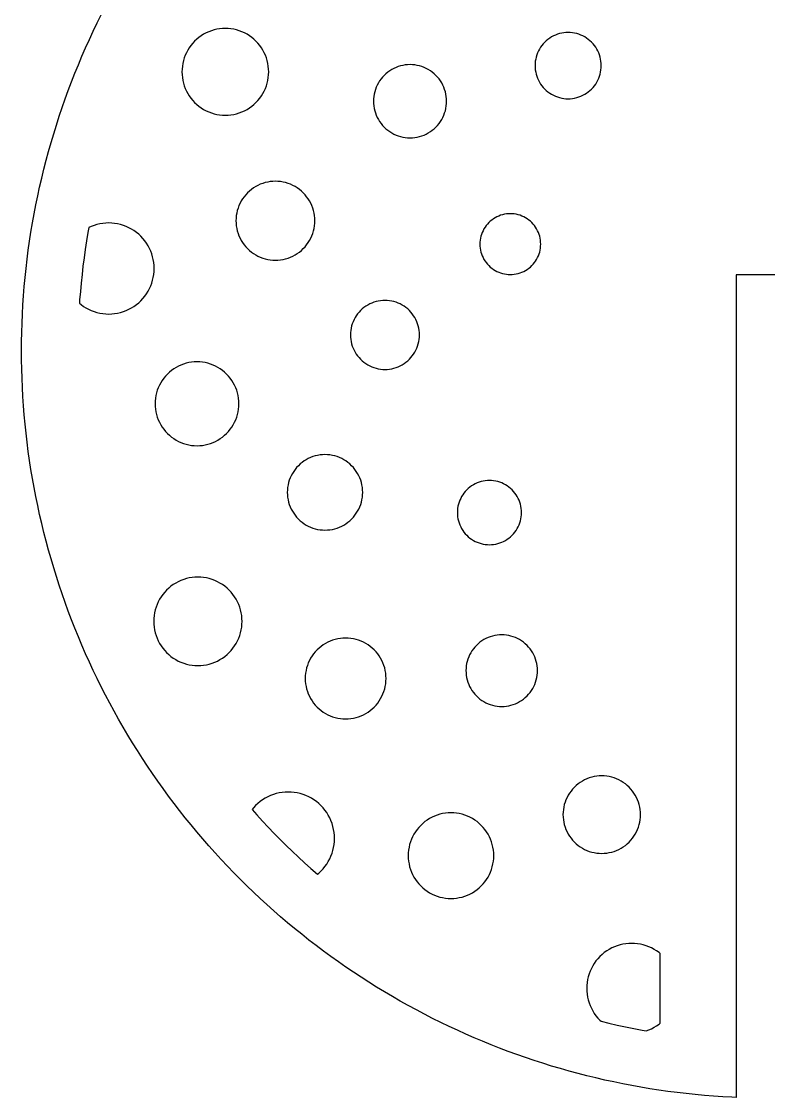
# Model space of a CAD drawing. Header units: millimetres. Extents: x -34 to 108, y -34 to 42.
# Drawn here: x 38.5 to 73, y -34.47 to 15.2 of the extents above; entities that cross this region are included whole.
import ezdxf

# ---------------------------------------------------------------- set-up
doc = ezdxf.new("R2010")
doc.units = ezdxf.units.MM
doc.layers.add('CUT', color=1, linetype='Continuous')

msp = doc.modelspace()

# ---------------------------------------------------------------- linework, layer by layer
at = {"layer": 'CUT'}
msp.add_lwpolyline([(74.5, 3.5), (71.5, 3.5), (71.5, -34.467), (71.307, -34.458), (70.884, -34.435), (70.462, -34.407), (70.04, -34.373), (69.618, -34.334), (69.197, -34.29), (68.777, -34.241), (68.357, -34.186), (67.938, -34.127), (67.519, -34.062), (67.102, -33.992), (66.685, -33.917), (66.269, -33.837), (65.855, -33.752), (65.441, -33.662), (65.028, -33.566), (64.617, -33.466), (64.207, -33.361), (63.798, -33.25), (63.391, -33.135), (62.985, -33.014), (62.581, -32.889), (62.178, -32.759), (61.777, -32.623), (61.377, -32.483), (60.98, -32.338), (60.584, -32.188), (60.19, -32.033), (59.797, -31.874), (59.407, -31.709), (59.019, -31.54), (58.633, -31.366), (58.249, -31.188), (57.868, -31.004), (57.488, -30.816), (57.111, -30.624), (56.737, -30.426), (56.365, -30.224), (55.995, -30.018), (55.628, -29.807), (55.263, -29.592), (54.902, -29.372), (54.543, -29.147), (54.186, -28.919), (53.833, -28.686), (53.482, -28.448), (53.135, -28.207), (52.79, -27.961), (52.448, -27.711), (52.11, -27.456), (51.775, -27.198), (51.442, -26.935), (51.113, -26.669), (50.788, -26.398), (50.466, -26.124), (50.147, -25.845), (49.831, -25.563), (49.519, -25.277), (49.211, -24.987), (48.906, -24.693), (48.605, -24.395), (48.307, -24.094), (48.013, -23.789), (47.723, -23.481), (47.437, -23.169), (47.155, -22.853), (46.876, -22.534), (46.602, -22.212), (46.331, -21.887), (46.065, -21.558), (45.802, -21.225), (45.544, -20.89), (45.289, -20.552), (45.039, -20.21), (44.793, -19.865), (44.552, -19.518), (44.314, -19.167), (44.081, -18.814), (43.853, -18.457), (43.628, -18.098), (43.408, -17.737), (43.193, -17.372), (42.982, -17.005), (42.776, -16.635), (42.574, -16.263), (42.376, -15.889), (42.184, -15.512), (41.996, -15.132), (41.812, -14.751), (41.634, -14.367), (41.46, -13.981), (41.291, -13.593), (41.126, -13.203), (40.967, -12.81), (40.812, -12.416), (40.662, -12.02), (40.517, -11.623), (40.377, -11.223), (40.241, -10.822), (40.111, -10.419), (39.986, -10.015), (39.865, -9.609), (39.75, -9.202), (39.639, -8.793), (39.534, -8.383), (39.434, -7.972), (39.338, -7.559), (39.248, -7.145), (39.163, -6.731), (39.083, -6.315), (39.008, -5.898), (38.938, -5.481), (38.873, -5.062), (38.814, -4.643), (38.759, -4.223), (38.71, -3.803), (38.666, -3.382), (38.627, -2.96), (38.593, -2.538), (38.565, -2.116), (38.542, -1.693), (38.523, -1.27), (38.51, -0.847), (38.503, -0.423), (38.5, 0), (38.503, 0.423), (38.51, 0.847), (38.523, 1.27), (38.542, 1.693), (38.565, 2.116), (38.593, 2.538), (38.627, 2.96), (38.666, 3.382), (38.71, 3.803), (38.759, 4.223), (38.814, 4.643), (38.873, 5.062), (38.938, 5.481), (39.008, 5.898), (39.083, 6.315), (39.163, 6.731), (39.248, 7.145), (39.338, 7.559), (39.434, 7.972), (39.534, 8.383), (39.639, 8.793), (39.75, 9.202), (39.865, 9.609), (39.986, 10.015), (40.111, 10.419), (40.241, 10.822), (40.377, 11.223), (40.517, 11.623), (40.662, 12.02), (40.812, 12.416), (40.967, 12.81), (41.126, 13.203), (41.291, 13.593), (41.46, 13.981), (41.634, 14.367), (41.812, 14.751), (41.996, 15.132), (42.184, 15.512)], dxfattribs=at)
for points in [[(49.848, 12.356), (49.878, 12.483), (49.899, 12.613), (49.912, 12.743), (49.916, 12.874), (49.912, 13.005), (49.899, 13.135), (49.878, 13.265), (49.848, 13.392), (49.81, 13.518), (49.764, 13.64), (49.71, 13.76), (49.648, 13.875), (49.579, 13.987), (49.502, 14.093), (49.419, 14.194), (49.33, 14.29), (49.234, 14.38), (49.133, 14.463), (49.026, 14.539), (48.915, 14.608), (48.799, 14.67), (48.68, 14.724), (48.557, 14.77), (48.432, 14.808), (48.304, 14.838), (48.175, 14.859), (48.045, 14.872), (47.914, 14.877), (47.783, 14.872), (47.652, 14.859), (47.523, 14.838), (47.395, 14.808), (47.27, 14.77), (47.147, 14.724), (47.028, 14.67), (46.912, 14.608), (46.801, 14.539), (46.694, 14.463), (46.593, 14.38), (46.497, 14.29), (46.408, 14.194), (46.325, 14.093), (46.248, 13.987), (46.179, 13.875), (46.117, 13.76), (46.063, 13.64), (46.017, 13.518), (45.979, 13.392), (45.949, 13.265), (45.928, 13.135), (45.915, 13.005), (45.911, 12.874), (45.915, 12.743), (45.928, 12.613), (45.949, 12.483), (45.979, 12.356), (46.017, 12.23), (46.063, 12.108), (46.117, 11.988), (46.179, 11.873), (46.248, 11.761), (46.325, 11.655), (46.408, 11.554), (46.497, 11.458), (46.593, 11.368), (46.694, 11.285), (46.801, 11.209), (46.912, 11.14), (47.028, 11.078), (47.147, 11.024), (47.27, 10.978), (47.395, 10.94), (47.523, 10.91), (47.652, 10.888), (47.783, 10.876), (47.914, 10.871), (48.045, 10.876), (48.175, 10.888), (48.304, 10.91), (48.432, 10.94), (48.557, 10.978), (48.68, 11.024), (48.799, 11.078), (48.915, 11.14), (49.026, 11.209), (49.133, 11.285), (49.234, 11.368), (49.33, 11.458), (49.419, 11.554), (49.502, 11.655), (49.579, 11.761), (49.648, 11.873), (49.71, 11.988), (49.764, 12.108), (49.81, 12.23), (49.848, 12.356)], [(65.223, 12.766), (65.246, 12.864), (65.262, 12.962), (65.272, 13.062), (65.276, 13.162), (65.272, 13.262), (65.262, 13.361), (65.246, 13.46), (65.223, 13.558), (65.194, 13.653), (65.159, 13.747), (65.118, 13.838), (65.071, 13.926), (65.018, 14.011), (64.96, 14.093), (64.896, 14.17), (64.828, 14.243), (64.755, 14.311), (64.677, 14.375), (64.596, 14.433), (64.511, 14.486), (64.423, 14.533), (64.332, 14.574), (64.238, 14.61), (64.142, 14.639), (64.045, 14.661), (63.946, 14.678), (63.847, 14.688), (63.747, 14.691), (63.647, 14.688), (63.547, 14.678), (63.448, 14.661), (63.351, 14.639), (63.255, 14.61), (63.162, 14.574), (63.07, 14.533), (62.982, 14.486), (62.897, 14.433), (62.816, 14.375), (62.739, 14.311), (62.666, 14.243), (62.597, 14.17), (62.534, 14.093), (62.475, 14.011), (62.423, 13.926), (62.375, 13.838), (62.334, 13.747), (62.299, 13.653), (62.27, 13.558), (62.247, 13.46), (62.231, 13.361), (62.221, 13.262), (62.218, 13.162), (62.221, 13.062), (62.231, 12.962), (62.247, 12.864), (62.27, 12.766), (62.299, 12.67), (62.334, 12.577), (62.375, 12.486), (62.423, 12.397), (62.475, 12.313), (62.534, 12.231), (62.597, 12.154), (62.666, 12.081), (62.739, 12.012), (62.816, 11.949), (62.897, 11.891), (62.982, 11.838), (63.07, 11.791), (63.162, 11.749), (63.255, 11.714), (63.351, 11.685), (63.448, 11.662), (63.547, 11.646), (63.647, 11.636), (63.747, 11.633), (63.847, 11.636), (63.946, 11.646), (64.045, 11.662), (64.142, 11.685), (64.238, 11.714), (64.332, 11.749), (64.423, 11.791), (64.511, 11.838), (64.596, 11.891), (64.677, 11.949), (64.755, 12.012), (64.828, 12.081), (64.896, 12.154), (64.96, 12.231), (65.018, 12.313), (65.071, 12.397), (65.118, 12.486), (65.159, 12.577), (65.194, 12.67), (65.223, 12.766)], [(58.043, 10.976), (58.075, 11.082), (58.1, 11.19), (58.118, 11.299), (58.129, 11.409), (58.133, 11.519), (58.129, 11.629), (58.118, 11.739), (58.1, 11.848), (58.075, 11.956), (58.043, 12.062), (58.004, 12.165), (57.959, 12.266), (57.907, 12.363), (57.848, 12.457), (57.784, 12.547), (57.714, 12.632), (57.638, 12.713), (57.558, 12.789), (57.472, 12.859), (57.382, 12.923), (57.289, 12.981), (57.191, 13.033), (57.09, 13.079), (56.987, 13.118), (56.881, 13.15), (56.774, 13.175), (56.665, 13.193), (56.555, 13.204), (56.444, 13.208), (56.334, 13.204), (56.224, 13.193), (56.115, 13.175), (56.007, 13.15), (55.902, 13.118), (55.798, 13.079), (55.697, 13.033), (55.6, 12.981), (55.506, 12.923), (55.416, 12.859), (55.331, 12.789), (55.25, 12.713), (55.175, 12.632), (55.105, 12.547), (55.04, 12.457), (54.982, 12.363), (54.93, 12.266), (54.884, 12.165), (54.845, 12.062), (54.813, 11.956), (54.788, 11.848), (54.77, 11.739), (54.759, 11.629), (54.756, 11.519), (54.759, 11.409), (54.77, 11.299), (54.788, 11.19), (54.813, 11.082), (54.845, 10.976), (54.884, 10.873), (54.93, 10.772), (54.982, 10.675), (55.04, 10.581), (55.105, 10.491), (55.175, 10.406), (55.25, 10.325), (55.331, 10.25), (55.416, 10.179), (55.506, 10.115), (55.6, 10.057), (55.697, 10.005), (55.798, 9.959), (55.902, 9.92), (56.007, 9.888), (56.115, 9.863), (56.224, 9.845), (56.334, 9.834), (56.444, 9.831), (56.555, 9.834), (56.665, 9.845), (56.774, 9.863), (56.881, 9.888), (56.987, 9.92), (57.09, 9.959), (57.191, 10.005), (57.289, 10.057), (57.382, 10.115), (57.472, 10.179), (57.558, 10.25), (57.638, 10.325), (57.714, 10.406), (57.784, 10.491), (57.848, 10.581), (57.907, 10.675), (57.959, 10.772), (58.004, 10.873), (58.043, 10.976)], [(51.95, 5.418), (51.985, 5.532), (52.012, 5.648), (52.031, 5.766), (52.043, 5.884), (52.047, 6.003), (52.043, 6.122), (52.031, 6.241), (52.012, 6.358), (51.985, 6.474), (51.95, 6.589), (51.908, 6.7), (51.859, 6.809), (51.803, 6.914), (51.74, 7.015), (51.67, 7.112), (51.595, 7.204), (51.513, 7.291), (51.426, 7.372), (51.334, 7.448), (51.237, 7.517), (51.136, 7.58), (51.031, 7.636), (50.923, 7.685), (50.811, 7.727), (50.697, 7.762), (50.581, 7.789), (50.464, 7.809), (50.345, 7.82), (50.226, 7.824), (50.107, 7.82), (49.988, 7.809), (49.871, 7.789), (49.755, 7.762), (49.641, 7.727), (49.529, 7.685), (49.42, 7.636), (49.315, 7.58), (49.214, 7.517), (49.117, 7.448), (49.025, 7.372), (48.938, 7.291), (48.857, 7.204), (48.781, 7.112), (48.712, 7.015), (48.649, 6.914), (48.593, 6.809), (48.544, 6.7), (48.502, 6.589), (48.467, 6.474), (48.44, 6.358), (48.421, 6.241), (48.409, 6.122), (48.405, 6.003), (48.409, 5.884), (48.421, 5.766), (48.44, 5.648), (48.467, 5.532), (48.502, 5.418), (48.544, 5.306), (48.593, 5.198), (48.649, 5.093), (48.712, 4.992), (48.781, 4.895), (48.857, 4.803), (48.938, 4.716), (49.025, 4.634), (49.117, 4.559), (49.214, 4.489), (49.315, 4.426), (49.42, 4.37), (49.529, 4.321), (49.641, 4.279), (49.755, 4.244), (49.871, 4.217), (49.988, 4.198), (50.107, 4.186), (50.226, 4.182), (50.345, 4.186), (50.464, 4.198), (50.581, 4.217), (50.697, 4.244), (50.811, 4.279), (50.923, 4.321), (51.031, 4.37), (51.136, 4.426), (51.237, 4.489), (51.334, 4.559), (51.426, 4.634), (51.513, 4.716), (51.595, 4.803), (51.67, 4.895), (51.74, 4.992), (51.803, 5.093), (51.859, 5.198), (51.908, 5.306), (51.95, 5.418)], [(62.432, 4.559), (62.453, 4.648), (62.468, 4.739), (62.477, 4.83), (62.48, 4.922), (62.477, 5.014), (62.468, 5.105), (62.453, 5.196), (62.432, 5.285), (62.406, 5.373), (62.373, 5.459), (62.335, 5.543), (62.292, 5.624), (62.243, 5.702), (62.19, 5.777), (62.132, 5.848), (62.069, 5.915), (62.002, 5.978), (61.931, 6.036), (61.856, 6.09), (61.778, 6.138), (61.697, 6.181), (61.613, 6.219), (61.527, 6.252), (61.439, 6.278), (61.35, 6.299), (61.259, 6.314), (61.168, 6.323), (61.076, 6.326), (60.984, 6.323), (60.893, 6.314), (60.802, 6.299), (60.713, 6.278), (60.625, 6.252), (60.539, 6.219), (60.455, 6.181), (60.374, 6.138), (60.296, 6.09), (60.221, 6.036), (60.15, 5.978), (60.083, 5.915), (60.02, 5.848), (59.962, 5.777), (59.908, 5.702), (59.86, 5.624), (59.817, 5.543), (59.779, 5.459), (59.746, 5.373), (59.72, 5.285), (59.699, 5.196), (59.684, 5.105), (59.675, 5.014), (59.672, 4.922), (59.675, 4.83), (59.684, 4.739), (59.699, 4.648), (59.72, 4.559), (59.746, 4.471), (59.779, 4.385), (59.817, 4.301), (59.86, 4.22), (59.908, 4.142), (59.962, 4.067), (60.02, 3.996), (60.083, 3.929), (60.15, 3.866), (60.221, 3.808), (60.296, 3.755), (60.374, 3.706), (60.455, 3.663), (60.539, 3.625), (60.625, 3.593), (60.713, 3.566), (60.802, 3.545), (60.893, 3.53), (60.984, 3.521), (61.076, 3.518), (61.168, 3.521), (61.259, 3.53), (61.35, 3.545), (61.439, 3.566), (61.527, 3.593), (61.613, 3.625), (61.697, 3.663), (61.778, 3.706), (61.856, 3.755), (61.931, 3.808), (62.002, 3.866), (62.069, 3.929), (62.132, 3.996), (62.19, 4.067), (62.243, 4.142), (62.292, 4.22), (62.335, 4.301), (62.373, 4.385), (62.406, 4.471), (62.432, 4.559)], [(44.557, 3.254), (44.588, 3.388), (44.611, 3.523), (44.624, 3.66), (44.629, 3.798), (44.624, 3.935), (44.611, 4.072), (44.588, 4.208), (44.557, 4.341), (44.517, 4.473), (44.469, 4.602), (44.412, 4.727), (44.347, 4.848), (44.274, 4.965), (44.194, 5.077), (44.107, 5.183), (44.013, 5.283), (43.913, 5.377), (43.807, 5.464), (43.695, 5.545), (43.578, 5.617), (43.457, 5.682), (43.332, 5.739), (43.203, 5.787), (43.071, 5.827), (42.937, 5.858), (42.802, 5.881), (42.665, 5.894), (42.528, 5.899), (42.39, 5.894), (42.253, 5.881), (42.118, 5.858), (41.984, 5.827), (41.852, 5.787), (41.724, 5.739), (41.612, 5.688), (41.57, 5.454), (41.505, 5.068), (41.445, 4.681), (41.39, 4.293), (41.34, 3.905), (41.294, 3.516), (41.254, 3.127), (41.218, 2.737), (41.186, 2.347), (41.176, 2.191), (41.249, 2.131), (41.36, 2.051), (41.477, 1.978), (41.598, 1.913), (41.724, 1.857), (41.852, 1.808), (41.984, 1.768), (42.118, 1.737), (42.253, 1.715), (42.39, 1.701), (42.528, 1.697), (42.665, 1.701), (42.802, 1.715), (42.937, 1.737), (43.071, 1.768), (43.203, 1.808), (43.332, 1.857), (43.457, 1.913), (43.578, 1.978), (43.695, 2.051), (43.807, 2.131), (43.913, 2.218), (44.013, 2.312), (44.107, 2.412), (44.194, 2.519), (44.274, 2.631), (44.347, 2.747), (44.412, 2.869), (44.469, 2.994), (44.517, 3.122), (44.557, 3.254)], [(56.825, 0.32), (56.848, 0.422), (56.865, 0.525), (56.875, 0.628), (56.879, 0.733), (56.875, 0.837), (56.865, 0.94), (56.848, 1.043), (56.825, 1.145), (56.794, 1.245), (56.758, 1.342), (56.715, 1.437), (56.665, 1.529), (56.61, 1.618), (56.55, 1.702), (56.484, 1.783), (56.412, 1.859), (56.336, 1.93), (56.256, 1.996), (56.171, 2.057), (56.082, 2.112), (55.99, 2.161), (55.895, 2.204), (55.798, 2.241), (55.698, 2.271), (55.597, 2.295), (55.494, 2.312), (55.39, 2.322), (55.286, 2.326), (55.182, 2.322), (55.078, 2.312), (54.975, 2.295), (54.873, 2.271), (54.774, 2.241), (54.676, 2.204), (54.581, 2.161), (54.489, 2.112), (54.401, 2.057), (54.316, 1.996), (54.235, 1.93), (54.159, 1.859), (54.088, 1.783), (54.022, 1.702), (53.961, 1.618), (53.906, 1.529), (53.857, 1.437), (53.814, 1.342), (53.777, 1.245), (53.747, 1.145), (53.723, 1.043), (53.706, 0.94), (53.696, 0.837), (53.693, 0.733), (53.696, 0.628), (53.706, 0.525), (53.723, 0.422), (53.747, 0.32), (53.777, 0.22), (53.814, 0.123), (53.857, 0.028), (53.906, -0.064), (53.961, -0.153), (54.022, -0.237), (54.088, -0.318), (54.159, -0.394), (54.235, -0.465), (54.316, -0.531), (54.401, -0.592), (54.489, -0.647), (54.581, -0.696), (54.676, -0.739), (54.774, -0.776), (54.873, -0.806), (54.975, -0.83), (55.078, -0.847), (55.182, -0.857), (55.286, -0.861), (55.39, -0.857), (55.494, -0.847), (55.597, -0.83), (55.698, -0.806), (55.798, -0.776), (55.895, -0.739), (55.99, -0.696), (56.082, -0.647), (56.171, -0.592), (56.256, -0.531), (56.336, -0.465), (56.412, -0.394), (56.484, -0.318), (56.55, -0.237), (56.61, -0.153), (56.665, -0.064), (56.715, 0.028), (56.758, 0.123), (56.794, 0.22), (56.825, 0.32)], [(48.44, -3.069), (48.477, -2.947), (48.505, -2.824), (48.526, -2.699), (48.539, -2.573), (48.543, -2.446), (48.539, -2.32), (48.526, -2.193), (48.505, -2.068), (48.477, -1.945), (48.44, -1.824), (48.395, -1.705), (48.343, -1.59), (48.283, -1.478), (48.216, -1.37), (48.142, -1.267), (48.062, -1.169), (47.975, -1.077), (47.883, -0.99), (47.785, -0.91), (47.682, -0.836), (47.574, -0.769), (47.463, -0.709), (47.347, -0.657), (47.229, -0.612), (47.107, -0.576), (46.984, -0.547), (46.859, -0.526), (46.733, -0.514), (46.606, -0.51), (46.479, -0.514), (46.353, -0.526), (46.228, -0.547), (46.105, -0.576), (45.984, -0.612), (45.865, -0.657), (45.75, -0.709), (45.638, -0.769), (45.53, -0.836), (45.427, -0.91), (45.329, -0.99), (45.237, -1.077), (45.15, -1.169), (45.07, -1.267), (44.996, -1.37), (44.929, -1.478), (44.869, -1.59), (44.817, -1.705), (44.772, -1.824), (44.736, -1.945), (44.707, -2.068), (44.686, -2.193), (44.674, -2.32), (44.67, -2.446), (44.674, -2.573), (44.686, -2.699), (44.707, -2.824), (44.736, -2.947), (44.772, -3.069), (44.817, -3.187), (44.869, -3.303), (44.929, -3.414), (44.996, -3.522), (45.07, -3.625), (45.15, -3.723), (45.237, -3.816), (45.329, -3.902), (45.427, -3.983), (45.53, -4.056), (45.638, -4.123), (45.75, -4.183), (45.865, -4.235), (45.984, -4.28), (46.105, -4.317), (46.228, -4.346), (46.353, -4.366), (46.479, -4.379), (46.606, -4.383), (46.733, -4.379), (46.859, -4.366), (46.984, -4.346), (47.107, -4.317), (47.229, -4.28), (47.347, -4.235), (47.463, -4.183), (47.574, -4.123), (47.682, -4.056), (47.785, -3.983), (47.883, -3.902), (47.975, -3.816), (48.062, -3.723), (48.142, -3.625), (48.216, -3.522), (48.283, -3.414), (48.343, -3.303), (48.395, -3.187), (48.44, -3.069)], [(54.165, -7.094), (54.198, -6.985), (54.224, -6.874), (54.243, -6.762), (54.254, -6.648), (54.258, -6.535), (54.254, -6.421), (54.243, -6.307), (54.224, -6.195), (54.198, -6.084), (54.165, -5.975), (54.125, -5.868), (54.078, -5.765), (54.025, -5.664), (53.964, -5.568), (53.898, -5.475), (53.826, -5.387), (53.748, -5.304), (53.665, -5.226), (53.577, -5.154), (53.484, -5.087), (53.387, -5.027), (53.287, -4.973), (53.183, -4.926), (53.077, -4.886), (52.968, -4.853), (52.857, -4.827), (52.744, -4.809), (52.631, -4.798), (52.517, -4.794), (52.403, -4.798), (52.29, -4.809), (52.178, -4.827), (52.067, -4.853), (51.958, -4.886), (51.851, -4.926), (51.747, -4.973), (51.647, -5.027), (51.55, -5.087), (51.457, -5.154), (51.369, -5.226), (51.286, -5.304), (51.208, -5.387), (51.136, -5.475), (51.07, -5.568), (51.01, -5.664), (50.956, -5.765), (50.909, -5.868), (50.869, -5.975), (50.836, -6.084), (50.81, -6.195), (50.791, -6.307), (50.78, -6.421), (50.776, -6.535), (50.78, -6.648), (50.791, -6.762), (50.81, -6.874), (50.836, -6.985), (50.869, -7.094), (50.909, -7.201), (50.956, -7.304), (51.01, -7.405), (51.07, -7.502), (51.136, -7.594), (51.208, -7.682), (51.286, -7.765), (51.369, -7.843), (51.457, -7.916), (51.55, -7.982), (51.647, -8.042), (51.747, -8.096), (51.851, -8.143), (51.958, -8.183), (52.067, -8.216), (52.178, -8.242), (52.29, -8.26), (52.403, -8.271), (52.517, -8.275), (52.631, -8.271), (52.744, -8.26), (52.857, -8.242), (52.968, -8.216), (53.077, -8.183), (53.183, -8.143), (53.287, -8.096), (53.387, -8.042), (53.484, -7.982), (53.577, -7.916), (53.665, -7.843), (53.748, -7.765), (53.826, -7.682), (53.898, -7.594), (53.964, -7.502), (54.025, -7.405), (54.078, -7.304), (54.125, -7.201), (54.165, -7.094)], [(61.544, -7.852), (61.566, -7.758), (61.582, -7.662), (61.591, -7.566), (61.594, -7.469), (61.591, -7.372), (61.582, -7.275), (61.566, -7.18), (61.544, -7.085), (61.516, -6.992), (61.481, -6.902), (61.441, -6.813), (61.396, -6.728), (61.345, -6.645), (61.288, -6.566), (61.226, -6.492), (61.16, -6.421), (61.089, -6.354), (61.014, -6.293), (60.936, -6.236), (60.853, -6.185), (60.768, -6.139), (60.679, -6.099), (60.589, -6.065), (60.496, -6.037), (60.401, -6.015), (60.306, -5.999), (60.209, -5.99), (60.112, -5.987), (60.015, -5.99), (59.919, -5.999), (59.823, -6.015), (59.729, -6.037), (59.636, -6.065), (59.545, -6.099), (59.457, -6.139), (59.371, -6.185), (59.289, -6.236), (59.21, -6.293), (59.135, -6.354), (59.064, -6.421), (58.998, -6.492), (58.936, -6.566), (58.88, -6.645), (58.829, -6.728), (58.783, -6.813), (58.743, -6.902), (58.709, -6.992), (58.68, -7.085), (58.658, -7.18), (58.643, -7.275), (58.633, -7.372), (58.63, -7.469), (58.633, -7.566), (58.643, -7.662), (58.658, -7.758), (58.68, -7.852), (58.709, -7.945), (58.743, -8.036), (58.783, -8.124), (58.829, -8.21), (58.88, -8.292), (58.936, -8.371), (58.998, -8.446), (59.064, -8.517), (59.135, -8.583), (59.21, -8.645), (59.289, -8.701), (59.371, -8.752), (59.457, -8.798), (59.545, -8.838), (59.636, -8.872), (59.729, -8.9), (59.823, -8.922), (59.919, -8.938), (60.015, -8.948), (60.112, -8.951), (60.209, -8.948), (60.306, -8.938), (60.401, -8.922), (60.496, -8.9), (60.589, -8.872), (60.679, -8.838), (60.768, -8.798), (60.853, -8.752), (60.936, -8.701), (61.014, -8.645), (61.089, -8.583), (61.16, -8.517), (61.226, -8.446), (61.288, -8.371), (61.345, -8.292), (61.396, -8.21), (61.441, -8.124), (61.481, -8.036), (61.516, -7.945), (61.544, -7.852)], [(48.617, -13.018), (48.647, -12.888), (48.669, -12.756), (48.682, -12.623), (48.686, -12.49), (48.682, -12.356), (48.669, -12.223), (48.647, -12.092), (48.617, -11.962), (48.578, -11.834), (48.531, -11.709), (48.476, -11.587), (48.413, -11.47), (48.342, -11.356), (48.265, -11.248), (48.18, -11.144), (48.089, -11.047), (47.991, -10.956), (47.888, -10.871), (47.779, -10.793), (47.666, -10.723), (47.548, -10.66), (47.427, -10.605), (47.302, -10.558), (47.174, -10.519), (47.044, -10.488), (46.912, -10.467), (46.779, -10.454), (46.646, -10.449), (46.512, -10.454), (46.379, -10.467), (46.248, -10.488), (46.118, -10.519), (45.99, -10.558), (45.865, -10.605), (45.743, -10.66), (45.626, -10.723), (45.512, -10.793), (45.404, -10.871), (45.3, -10.956), (45.203, -11.047), (45.112, -11.144), (45.027, -11.248), (44.949, -11.356), (44.879, -11.47), (44.816, -11.587), (44.761, -11.709), (44.714, -11.834), (44.675, -11.962), (44.644, -12.092), (44.623, -12.223), (44.61, -12.356), (44.605, -12.49), (44.61, -12.623), (44.623, -12.756), (44.644, -12.888), (44.675, -13.018), (44.714, -13.146), (44.761, -13.271), (44.816, -13.392), (44.879, -13.51), (44.949, -13.623), (45.027, -13.732), (45.112, -13.835), (45.203, -13.933), (45.3, -14.024), (45.404, -14.109), (45.512, -14.186), (45.626, -14.257), (45.743, -14.32), (45.865, -14.375), (45.99, -14.422), (46.118, -14.461), (46.248, -14.491), (46.379, -14.513), (46.512, -14.526), (46.646, -14.53), (46.779, -14.526), (46.912, -14.513), (47.044, -14.491), (47.174, -14.461), (47.302, -14.422), (47.427, -14.375), (47.548, -14.32), (47.666, -14.257), (47.779, -14.186), (47.888, -14.109), (47.991, -14.024), (48.089, -13.933), (48.18, -13.835), (48.265, -13.732), (48.342, -13.623), (48.413, -13.51), (48.476, -13.392), (48.531, -13.271), (48.578, -13.146), (48.617, -13.018)], [(55.273, -15.608), (55.3, -15.489), (55.32, -15.368), (55.332, -15.247), (55.336, -15.125), (55.332, -15.003), (55.32, -14.881), (55.3, -14.761), (55.273, -14.642), (55.237, -14.525), (55.194, -14.411), (55.144, -14.3), (55.086, -14.192), (55.022, -14.088), (54.951, -13.989), (54.873, -13.895), (54.79, -13.805), (54.701, -13.722), (54.606, -13.645), (54.507, -13.573), (54.403, -13.509), (54.296, -13.451), (54.184, -13.401), (54.07, -13.358), (53.953, -13.323), (53.834, -13.295), (53.714, -13.275), (53.592, -13.263), (53.47, -13.259), (53.348, -13.263), (53.227, -13.275), (53.106, -13.295), (52.987, -13.323), (52.871, -13.358), (52.756, -13.401), (52.645, -13.451), (52.537, -13.509), (52.434, -13.573), (52.334, -13.645), (52.24, -13.722), (52.151, -13.805), (52.067, -13.895), (51.99, -13.989), (51.919, -14.088), (51.854, -14.192), (51.797, -14.3), (51.746, -14.411), (51.703, -14.525), (51.668, -14.642), (51.64, -14.761), (51.62, -14.881), (51.608, -15.003), (51.604, -15.125), (51.608, -15.247), (51.62, -15.368), (51.64, -15.489), (51.668, -15.608), (51.703, -15.725), (51.746, -15.839), (51.797, -15.95), (51.854, -16.058), (51.919, -16.162), (51.99, -16.261), (52.067, -16.355), (52.151, -16.444), (52.24, -16.528), (52.334, -16.605), (52.434, -16.676), (52.537, -16.741), (52.645, -16.798), (52.756, -16.849), (52.871, -16.892), (52.987, -16.927), (53.106, -16.955), (53.227, -16.975), (53.348, -16.987), (53.47, -16.991), (53.592, -16.987), (53.714, -16.975), (53.834, -16.955), (53.953, -16.927), (54.07, -16.892), (54.184, -16.849), (54.296, -16.798), (54.403, -16.741), (54.507, -16.676), (54.606, -16.605), (54.701, -16.528), (54.79, -16.444), (54.873, -16.355), (54.951, -16.261), (55.022, -16.162), (55.086, -16.058), (55.144, -15.95), (55.194, -15.839), (55.237, -15.725), (55.273, -15.608)], [(62.275, -15.192), (62.299, -15.087), (62.317, -14.98), (62.327, -14.873), (62.331, -14.765), (62.327, -14.657), (62.317, -14.549), (62.299, -14.442), (62.275, -14.337), (62.243, -14.234), (62.205, -14.133), (62.16, -14.034), (62.11, -13.939), (62.052, -13.847), (61.989, -13.759), (61.921, -13.676), (61.847, -13.597), (61.768, -13.523), (61.685, -13.454), (61.597, -13.391), (61.505, -13.334), (61.41, -13.283), (61.311, -13.239), (61.21, -13.2), (61.107, -13.169), (61.001, -13.145), (60.895, -13.127), (60.787, -13.116), (60.679, -13.113), (60.571, -13.116), (60.463, -13.127), (60.357, -13.145), (60.252, -13.169), (60.148, -13.2), (60.047, -13.239), (59.948, -13.283), (59.853, -13.334), (59.761, -13.391), (59.673, -13.454), (59.59, -13.523), (59.511, -13.597), (59.437, -13.676), (59.369, -13.759), (59.306, -13.847), (59.249, -13.939), (59.198, -14.034), (59.153, -14.133), (59.115, -14.234), (59.084, -14.337), (59.059, -14.442), (59.041, -14.549), (59.031, -14.657), (59.027, -14.765), (59.031, -14.873), (59.041, -14.98), (59.059, -15.087), (59.084, -15.192), (59.115, -15.296), (59.153, -15.397), (59.198, -15.495), (59.249, -15.591), (59.306, -15.682), (59.369, -15.77), (59.437, -15.854), (59.511, -15.933), (59.59, -16.007), (59.673, -16.075), (59.761, -16.138), (59.853, -16.195), (59.948, -16.246), (60.047, -16.291), (60.148, -16.329), (60.252, -16.36), (60.357, -16.385), (60.463, -16.402), (60.571, -16.413), (60.679, -16.416), (60.787, -16.413), (60.895, -16.402), (61.001, -16.385), (61.107, -16.36), (61.21, -16.329), (61.311, -16.291), (61.41, -16.246), (61.505, -16.195), (61.597, -16.138), (61.685, -16.075), (61.768, -16.007), (61.847, -15.933), (61.921, -15.854), (61.989, -15.77), (62.052, -15.682), (62.11, -15.591), (62.16, -15.495), (62.205, -15.397), (62.243, -15.296), (62.275, -15.192)], [(67.028, -21.874), (67.054, -21.76), (67.073, -21.644), (67.085, -21.528), (67.089, -21.411), (67.085, -21.294), (67.073, -21.177), (67.054, -21.061), (67.028, -20.947), (66.994, -20.835), (66.952, -20.726), (66.904, -20.619), (66.849, -20.516), (66.787, -20.416), (66.719, -20.321), (66.645, -20.231), (66.565, -20.145), (66.479, -20.065), (66.389, -19.991), (66.293, -19.923), (66.194, -19.861), (66.091, -19.806), (65.984, -19.757), (65.874, -19.716), (65.762, -19.682), (65.648, -19.655), (65.533, -19.636), (65.416, -19.625), (65.299, -19.621), (65.182, -19.625), (65.065, -19.636), (64.95, -19.655), (64.836, -19.682), (64.724, -19.716), (64.614, -19.757), (64.507, -19.806), (64.404, -19.861), (64.305, -19.923), (64.21, -19.991), (64.119, -20.065), (64.034, -20.145), (63.954, -20.231), (63.879, -20.321), (63.811, -20.416), (63.749, -20.516), (63.694, -20.619), (63.646, -20.726), (63.604, -20.835), (63.57, -20.947), (63.544, -21.061), (63.525, -21.177), (63.513, -21.294), (63.509, -21.411), (63.513, -21.528), (63.525, -21.644), (63.544, -21.76), (63.57, -21.874), (63.604, -21.986), (63.646, -22.096), (63.694, -22.202), (63.749, -22.305), (63.811, -22.405), (63.879, -22.5), (63.954, -22.591), (64.034, -22.676), (64.119, -22.756), (64.21, -22.83), (64.305, -22.899), (64.404, -22.961), (64.507, -23.016), (64.614, -23.064), (64.724, -23.105), (64.836, -23.139), (64.95, -23.166), (65.065, -23.185), (65.182, -23.196), (65.299, -23.2), (65.416, -23.196), (65.533, -23.185), (65.648, -23.166), (65.762, -23.139), (65.874, -23.105), (65.984, -23.064), (66.091, -23.016), (66.194, -22.961), (66.293, -22.899), (66.389, -22.83), (66.479, -22.756), (66.565, -22.676), (66.645, -22.591), (66.719, -22.5), (66.787, -22.405), (66.849, -22.305), (66.904, -22.202), (66.952, -22.096), (66.994, -21.986), (67.028, -21.874)], [(52.884, -23.059), (52.915, -22.923), (52.938, -22.785), (52.952, -22.646), (52.956, -22.506), (52.952, -22.367), (52.938, -22.228), (52.915, -22.09), (52.884, -21.954), (52.843, -21.82), (52.794, -21.689), (52.736, -21.562), (52.67, -21.438), (52.596, -21.32), (52.515, -21.206), (52.426, -21.098), (52.331, -20.996), (52.229, -20.901), (52.121, -20.812), (52.007, -20.731), (51.889, -20.657), (51.765, -20.591), (51.638, -20.533), (51.507, -20.484), (51.373, -20.443), (51.237, -20.412), (51.099, -20.389), (50.96, -20.375), (50.821, -20.371), (50.681, -20.375), (50.542, -20.389), (50.404, -20.412), (50.268, -20.443), (50.134, -20.484), (50.003, -20.533), (49.876, -20.591), (49.753, -20.657), (49.634, -20.731), (49.52, -20.812), (49.412, -20.901), (49.31, -20.996), (49.215, -21.098), (49.147, -21.181), (49.364, -21.423), (49.628, -21.711), (49.897, -21.996), (50.168, -22.278), (50.443, -22.557), (50.722, -22.832), (51.004, -23.103), (51.289, -23.372), (51.577, -23.636), (51.869, -23.897), (52.164, -24.155), (52.17, -24.16), (52.229, -24.112), (52.331, -24.017), (52.426, -23.915), (52.515, -23.807), (52.596, -23.693), (52.67, -23.574), (52.736, -23.451), (52.794, -23.324), (52.843, -23.193), (52.884, -23.059)], [(60.245, -23.815), (60.274, -23.689), (60.295, -23.561), (60.308, -23.433), (60.312, -23.303), (60.308, -23.174), (60.295, -23.045), (60.274, -22.918), (60.245, -22.792), (60.207, -22.668), (60.162, -22.547), (60.108, -22.429), (60.047, -22.315), (59.979, -22.205), (59.904, -22.1), (59.822, -22), (59.733, -21.906), (59.639, -21.817), (59.539, -21.735), (59.434, -21.66), (59.324, -21.591), (59.21, -21.53), (59.092, -21.477), (58.971, -21.431), (58.847, -21.394), (58.721, -21.365), (58.594, -21.344), (58.465, -21.331), (58.336, -21.327), (58.206, -21.331), (58.078, -21.344), (57.95, -21.365), (57.824, -21.394), (57.7, -21.431), (57.579, -21.477), (57.461, -21.53), (57.347, -21.591), (57.237, -21.66), (57.132, -21.735), (57.032, -21.817), (56.938, -21.906), (56.849, -22), (56.767, -22.1), (56.692, -22.205), (56.624, -22.315), (56.563, -22.429), (56.509, -22.547), (56.464, -22.668), (56.426, -22.792), (56.397, -22.918), (56.376, -23.045), (56.363, -23.174), (56.359, -23.303), (56.363, -23.433), (56.376, -23.561), (56.397, -23.689), (56.426, -23.815), (56.464, -23.939), (56.509, -24.06), (56.563, -24.178), (56.624, -24.292), (56.692, -24.401), (56.767, -24.507), (56.849, -24.607), (56.938, -24.701), (57.032, -24.789), (57.132, -24.872), (57.237, -24.947), (57.347, -25.015), (57.461, -25.076), (57.579, -25.13), (57.7, -25.175), (57.824, -25.213), (57.95, -25.242), (58.078, -25.263), (58.206, -25.276), (58.336, -25.28), (58.465, -25.276), (58.594, -25.263), (58.721, -25.242), (58.847, -25.213), (58.971, -25.175), (59.092, -25.13), (59.21, -25.076), (59.324, -25.015), (59.434, -24.947), (59.539, -24.872), (59.639, -24.789), (59.733, -24.701), (59.822, -24.607), (59.904, -24.507), (59.979, -24.401), (60.047, -24.292), (60.108, -24.178), (60.162, -24.06), (60.207, -23.939), (60.245, -23.815)], [(67.719, -31.228), (67.834, -31.156), (67.945, -31.077), (68, -31.032), (68, -27.826), (67.945, -27.781), (67.834, -27.702), (67.719, -27.63), (67.599, -27.566), (67.475, -27.51), (67.348, -27.462), (67.218, -27.423), (67.086, -27.392), (66.952, -27.37), (66.816, -27.356), (66.68, -27.352), (66.545, -27.356), (66.409, -27.37), (66.275, -27.392), (66.143, -27.423), (66.013, -27.462), (65.886, -27.51), (65.762, -27.566), (65.642, -27.63), (65.526, -27.702), (65.416, -27.781), (65.311, -27.867), (65.212, -27.96), (65.119, -28.06), (65.033, -28.165), (64.953, -28.275), (64.882, -28.391), (64.818, -28.51), (64.761, -28.634), (64.714, -28.761), (64.674, -28.892), (64.643, -29.024), (64.621, -29.158), (64.608, -29.293), (64.603, -29.429), (64.608, -29.565), (64.621, -29.7), (64.643, -29.834), (64.674, -29.967), (64.714, -30.097), (64.761, -30.224), (64.818, -30.348), (64.882, -30.468), (64.953, -30.583), (65.033, -30.694), (65.119, -30.799), (65.212, -30.898), (65.265, -30.948), (65.629, -31.037), (66.011, -31.125), (66.393, -31.208), (66.777, -31.287), (67.161, -31.361), (67.351, -31.395), (67.475, -31.348), (67.599, -31.292), (67.719, -31.228)]]:
    msp.add_lwpolyline(points, close=True, dxfattribs=at)

doc.saveas('drawing.dxf')
